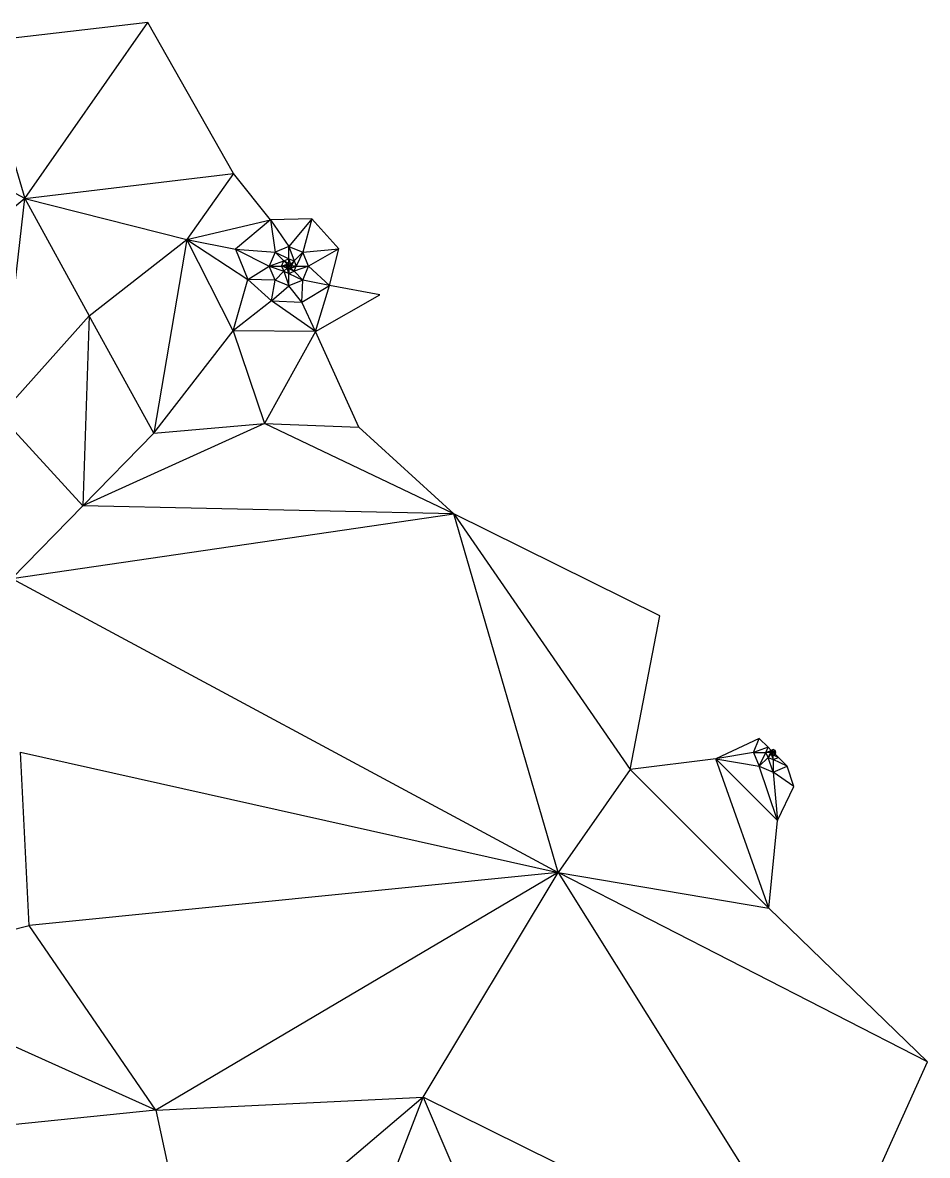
# Model space of a CAD drawing. Header units: inches. Extents: x 2000000 to 2613718, y 1000000 to 1269741.
# Drawn here: x 2612874.8 to 2613210, y 1269225 to 1269644.4 of the extents above; entities that cross this region are included whole.
import ezdxf

# ---------------------------------------------------------------- set-up
doc = ezdxf.new("R2010")
doc.units = ezdxf.units.IN
doc.header["$MEASUREMENT"] = 0

msp = doc.modelspace()

# ---------------------------------------------------------------- linework, layer by layer
for points, elevation in [([(2612971.55, 1269556.12), (2612973.46, 1269556.91)], 249.62), ([(2612971.55, 1269556.12), (2612973.46, 1269556.91)], 249.62), ([(2612973.46, 1269556.91), (2612975.36, 1269556.12)], 249.62), ([(2612973.46, 1269555.21), (2612973.46, 1269556.91)], 249.62), ([(2612974.16, 1269554.92), (2612973.46, 1269556.91)], 249.62), ([(2612973.46, 1269556.91), (2612975.36, 1269556.12)], 249.62), ([(2612973.46, 1269555.21), (2612973.46, 1269556.91)], 249.62), ([(2612974.16, 1269554.92), (2612973.46, 1269556.91)], 249.62), ([(2612970.75, 1269554.21), (2612971.55, 1269556.12)], 249.62), ([(2612970.75, 1269554.21), (2612971.55, 1269556.12)], 249.62), ([(2612970.75, 1269554.21), (2612972.75, 1269554.92)], 249.62), ([(2612970.75, 1269554.21), (2612972.75, 1269554.92)], 249.62), ([(2612970.75, 1269554.21), (2612971.55, 1269552.3)], 249.62), ([(2612972.75, 1269553.51), (2612970.75, 1269554.21)], 249.62), ([(2612972.46, 1269554.21), (2612970.75, 1269554.21)], 249.62), ([(2612970.75, 1269554.21), (2612971.55, 1269552.3)], 249.62), ([(2612972.75, 1269553.51), (2612970.75, 1269554.21)], 249.62), ([(2612972.46, 1269554.21), (2612970.75, 1269554.21)], 249.62), ([(2612971.55, 1269556.12), (2612972.75, 1269554.92)], 249.62), ([(2612973.46, 1269555.21), (2612971.55, 1269556.12)], 249.62), ([(2612971.55, 1269556.12), (2612972.75, 1269554.92)], 249.62), ([(2612973.46, 1269555.21), (2612971.55, 1269556.12)], 249.62), ([(2612971.55, 1269552.3), (2612972.75, 1269553.51)], 249.62), ([(2612971.55, 1269552.3), (2612972.75, 1269553.51)], 249.62), ([(2612971.55, 1269552.3), (2612973.46, 1269551.51)], 249.62), ([(2612971.55, 1269552.3), (2612973.46, 1269551.51)], 249.62), ([(2612972.75, 1269554.92), (2612972.46, 1269554.21)], 249.62), ([(2612972.75, 1269554.92), (2612972.46, 1269554.21)], 249.62), ([(2612972.46, 1269554.21), (2612972.75, 1269553.51)], 249.62), ([(2612973.46, 1269554.21), (2612972.46, 1269554.21)], 249.62), ([(2612972.46, 1269554.21), (2612972.75, 1269553.51)], 249.62), ([(2612973.46, 1269554.21), (2612972.46, 1269554.21)], 249.62), ([(2612972.75, 1269554.92), (2612973.46, 1269555.21)], 249.62), ([(2612972.75, 1269554.92), (2612973.46, 1269555.21)], 249.62), ([(2612972.75, 1269554.92), (2612973.46, 1269554.21)], 249.62), ([(2612972.75, 1269554.92), (2612973.46, 1269554.21)], 249.62), ([(2612972.75, 1269553.51), (2612973.46, 1269554.21)], 249.62), ([(2612972.75, 1269553.51), (2612973.46, 1269554.21)], 249.62), ([(2612973.46, 1269551.51), (2612972.75, 1269553.51)], 249.62), ([(2612972.75, 1269553.51), (2612973.46, 1269553.21)], 249.62), ([(2612973.46, 1269551.51), (2612972.75, 1269553.51)], 249.62), ([(2612972.75, 1269553.51), (2612973.46, 1269553.21)], 249.62), ([(2612973.46, 1269554.21), (2612973.46, 1269555.21)], 249.62), ([(2612973.46, 1269555.21), (2612974.16, 1269554.92)], 249.62), ([(2612973.46, 1269554.21), (2612973.46, 1269555.21)], 249.62), ([(2612973.46, 1269555.21), (2612974.16, 1269554.92)], 249.62), ([(2612974.16, 1269554.92), (2612973.46, 1269554.21)], 249.62), ([(2612974.16, 1269554.92), (2612973.46, 1269554.21)], 249.62), ([(2612973.46, 1269554.21), (2612974.16, 1269553.51)], 249.62), ([(2612974.46, 1269554.21), (2612973.46, 1269554.21)], 249.62), ([(2612973.46, 1269553.21), (2612973.46, 1269554.21)], 249.62), ([(2612973.46, 1269554.21), (2612974.16, 1269553.51)], 249.62), ([(2612974.46, 1269554.21), (2612973.46, 1269554.21)], 249.62), ([(2612973.46, 1269553.21), (2612973.46, 1269554.21)], 249.62), ([(2612974.16, 1269553.51), (2612973.46, 1269553.21)], 249.62), ([(2612974.16, 1269553.51), (2612973.46, 1269553.21)], 249.62), ([(2612973.46, 1269553.21), (2612973.46, 1269551.51)], 249.62), ([(2612975.36, 1269552.3), (2612973.46, 1269553.21)], 249.62), ([(2612973.46, 1269553.21), (2612973.46, 1269551.51)], 249.62), ([(2612975.36, 1269552.3), (2612973.46, 1269553.21)], 249.62), ([(2612973.46, 1269551.51), (2612975.36, 1269552.3)], 249.62), ([(2612973.46, 1269551.51), (2612975.36, 1269552.3)], 249.62), ([(2612975.36, 1269556.12), (2612974.16, 1269554.92)], 249.62), ([(2612975.36, 1269556.12), (2612974.16, 1269554.92)], 249.62), ([(2612974.16, 1269554.92), (2612974.46, 1269554.21)], 249.62), ([(2612974.16, 1269554.92), (2612974.46, 1269554.21)], 249.62), ([(2612974.46, 1269554.21), (2612974.16, 1269553.51)], 249.62), ([(2612974.16, 1269553.51), (2612976.15, 1269554.21)], 249.62), ([(2612974.46, 1269554.21), (2612974.16, 1269553.51)], 249.62), ([(2612974.16, 1269553.51), (2612976.15, 1269554.21)], 249.62), ([(2612974.16, 1269553.51), (2612975.36, 1269552.3)], 249.62), ([(2612974.16, 1269553.51), (2612975.36, 1269552.3)], 249.62), ([(2612974.46, 1269554.21), (2612975.36, 1269556.12)], 249.62), ([(2612974.46, 1269554.21), (2612975.36, 1269556.12)], 249.62), ([(2612976.15, 1269554.21), (2612974.46, 1269554.21)], 249.62), ([(2612976.15, 1269554.21), (2612974.46, 1269554.21)], 249.62), ([(2612975.36, 1269556.12), (2612976.15, 1269554.21)], 249.62), ([(2612975.36, 1269556.12), (2612976.15, 1269554.21)], 249.62), ([(2612975.36, 1269552.3), (2612976.15, 1269554.21)], 249.62), ([(2612975.36, 1269552.3), (2612976.15, 1269554.21)], 249.62), ([(2613145.58, 1269374.18), (2613147.71, 1269369.03)], 250.85), ([(2613145.58, 1269374.18), (2613147.71, 1269369.03)], 250.85), ([(2613151.87, 1269374.18), (2613152.16, 1269374.89)], 250.94), ([(2613151.87, 1269374.18), (2613152.16, 1269374.89)], 250.94), ([(2613152.16, 1269373.48), (2613151.87, 1269374.18)], 250.94), ([(2613152.16, 1269373.48), (2613151.87, 1269374.18)], 250.94), ([(2613152.87, 1269375.18), (2613152.16, 1269374.89)], 250.94), ([(2613152.87, 1269375.18), (2613152.16, 1269374.89)], 250.94), ([(2613152.16, 1269373.48), (2613152.87, 1269373.18)], 250.94), ([(2613152.16, 1269373.48), (2613152.87, 1269373.18)], 250.94), ([(2613153.57, 1269374.89), (2613152.87, 1269375.18)], 250.94), ([(2613153.57, 1269374.89), (2613152.87, 1269375.18)], 250.94), ([(2613152.87, 1269373.18), (2613153.57, 1269373.48)], 250.94), ([(2613152.87, 1269373.18), (2613153.57, 1269373.48)], 250.94), ([(2613153.87, 1269374.18), (2613153.57, 1269374.89)], 250.94), ([(2613153.87, 1269374.18), (2613153.57, 1269374.89)], 250.94), ([(2613153.57, 1269373.48), (2613153.87, 1269374.18)], 250.94), ([(2613153.57, 1269373.48), (2613153.87, 1269374.18)], 250.94)]:
    msp.add_lwpolyline(points, dxfattribs=dict(elevation=elevation))
for points in [[(2612921.22, 1269644.38, 249.36), (2612858.41, 1269637.14, 249.18)], [(2612921.22, 1269644.38, 249.36), (2612858.41, 1269637.14, 249.18)], [(2612875.62, 1269579.24, 249.33), (2612921.22, 1269644.38, 249.36)], [(2612875.62, 1269579.24, 249.33), (2612921.22, 1269644.38, 249.36)], [(2612952.98, 1269588.48, 249.54), (2612921.22, 1269644.38, 249.36)], [(2612952.98, 1269588.48, 249.54), (2612921.22, 1269644.38, 249.36)], [(2612858.41, 1269637.14, 249.18), (2612875.62, 1269579.24, 249.33)], [(2612858.41, 1269637.14, 249.18), (2612875.62, 1269579.24, 249.33)], [(2612875.62, 1269579.24, 249.33), (2612808.06, 1269615.42, 249.08)], [(2612875.62, 1269579.24, 249.33), (2612808.06, 1269615.42, 249.08)], [(2612875.62, 1269579.24, 249.33), (2612952.98, 1269588.48, 249.54)], [(2612875.62, 1269579.24, 249.33), (2612952.98, 1269588.48, 249.54)], [(2612952.98, 1269588.48, 249.54), (2612935.66, 1269564.11, 249.53)], [(2612952.98, 1269588.48, 249.54), (2612935.66, 1269564.11, 249.53)], [(2612966.64, 1269571.41, 249.59), (2612952.98, 1269588.48, 249.54)], [(2612966.64, 1269571.41, 249.59), (2612952.98, 1269588.48, 249.54)], [(2612875.62, 1269579.24, 249.33), (2612852.49, 1269560.14, 249.31)], [(2612875.62, 1269579.24, 249.33), (2612852.49, 1269560.14, 249.31)], [(2612866.31, 1269498.93, 249.47), (2612875.62, 1269579.24, 249.33)], [(2612866.31, 1269498.93, 249.47), (2612875.62, 1269579.24, 249.33)], [(2612875.62, 1269579.24, 249.33), (2612935.66, 1269564.11, 249.53)], [(2612875.62, 1269579.24, 249.33), (2612899.5, 1269535.81, 249.49)], [(2612875.62, 1269579.24, 249.33), (2612935.66, 1269564.11, 249.53)], [(2612875.62, 1269579.24, 249.33), (2612899.5, 1269535.81, 249.49)], [(2612935.66, 1269564.11, 249.53), (2612966.64, 1269571.41, 249.59)], [(2612935.66, 1269564.11, 249.53), (2612966.64, 1269571.41, 249.59)], [(2612966.64, 1269571.41, 249.59), (2612953.64, 1269560.47, 249.59)], [(2612966.64, 1269571.41, 249.59), (2612953.64, 1269560.47, 249.59)], [(2612981.95, 1269571.79, 249.71), (2612966.64, 1269571.41, 249.59)], [(2612981.95, 1269571.79, 249.71), (2612966.64, 1269571.41, 249.59)], [(2612966.64, 1269571.41, 249.59), (2612973.46, 1269561.5, 249.61)], [(2612966.64, 1269571.41, 249.59), (2612968.3, 1269559.37, 249.59)], [(2612966.64, 1269571.41, 249.59), (2612973.46, 1269561.5, 249.61)], [(2612966.64, 1269571.41, 249.59), (2612968.3, 1269559.37, 249.59)], [(2612981.95, 1269571.79, 249.71), (2612973.46, 1269561.5, 249.61)], [(2612981.95, 1269571.79, 249.71), (2612973.46, 1269561.5, 249.61)], [(2612981.95, 1269571.79, 249.71), (2612978.61, 1269559.37, 249.65)], [(2612981.95, 1269571.79, 249.71), (2612978.61, 1269559.37, 249.65)], [(2612991.98, 1269560.6, 249.82), (2612981.95, 1269571.79, 249.71)], [(2612991.98, 1269560.6, 249.82), (2612981.95, 1269571.79, 249.71)], [(2612899.5, 1269535.81, 249.49), (2612935.66, 1269564.11, 249.53)], [(2612899.5, 1269535.81, 249.49), (2612935.66, 1269564.11, 249.53)], [(2612935.66, 1269564.11, 249.53), (2612923.39, 1269492.38, 249.67)], [(2612935.66, 1269564.11, 249.53), (2612923.39, 1269492.38, 249.67)], [(2612952.82, 1269530.23, 249.68), (2612935.66, 1269564.11, 249.53)], [(2612935.66, 1269564.11, 249.53), (2612953.64, 1269560.47, 249.59)], [(2612935.66, 1269564.11, 249.53), (2612958.28, 1269549.28, 249.64)], [(2612952.82, 1269530.23, 249.68), (2612935.66, 1269564.11, 249.53)], [(2612935.66, 1269564.11, 249.53), (2612953.64, 1269560.47, 249.59)], [(2612935.66, 1269564.11, 249.53), (2612958.28, 1269549.28, 249.64)], [(2612973.46, 1269561.5, 249.61), (2612968.3, 1269559.37, 249.59)], [(2612973.46, 1269561.5, 249.61), (2612968.3, 1269559.37, 249.59)], [(2612973.46, 1269561.5, 249.61), (2612978.61, 1269559.37, 249.65)], [(2612973.46, 1269561.5, 249.61), (2612975.36, 1269556.12, 249.62)], [(2612973.46, 1269556.91, 249.62), (2612973.46, 1269561.5, 249.61)], [(2612973.46, 1269561.5, 249.61), (2612978.61, 1269559.37, 249.65)], [(2612973.46, 1269561.5, 249.61), (2612975.36, 1269556.12, 249.62)], [(2612973.46, 1269556.91, 249.62), (2612973.46, 1269561.5, 249.61)], [(2612978.61, 1269559.37, 249.65), (2612991.98, 1269560.6, 249.82)], [(2612978.61, 1269559.37, 249.65), (2612991.98, 1269560.6, 249.82)], [(2612991.98, 1269560.6, 249.82), (2612980.74, 1269554.21, 249.69)], [(2612991.98, 1269560.6, 249.82), (2612980.74, 1269554.21, 249.69)], [(2612988.51, 1269547.09, 249.83), (2612991.98, 1269560.6, 249.82)], [(2612988.51, 1269547.09, 249.83), (2612991.98, 1269560.6, 249.82)], [(2612953.64, 1269560.47, 249.59), (2612968.3, 1269559.37, 249.59)], [(2612953.64, 1269560.47, 249.59), (2612966.17, 1269554.21, 249.61)], [(2612953.64, 1269560.47, 249.59), (2612958.28, 1269549.28, 249.64)], [(2612953.64, 1269560.47, 249.59), (2612968.3, 1269559.37, 249.59)], [(2612953.64, 1269560.47, 249.59), (2612966.17, 1269554.21, 249.61)], [(2612953.64, 1269560.47, 249.59), (2612958.28, 1269549.28, 249.64)], [(2612968.3, 1269559.37, 249.59), (2612966.17, 1269554.21, 249.61)], [(2612968.3, 1269559.37, 249.59), (2612966.17, 1269554.21, 249.61)], [(2612968.3, 1269559.37, 249.59), (2612973.46, 1269556.91, 249.62)], [(2612971.55, 1269556.12, 249.62), (2612968.3, 1269559.37, 249.59)], [(2612968.3, 1269559.37, 249.59), (2612973.46, 1269556.91, 249.62)], [(2612971.55, 1269556.12, 249.62), (2612968.3, 1269559.37, 249.59)], [(2612978.61, 1269559.37, 249.65), (2612975.36, 1269556.12, 249.62)], [(2612978.61, 1269559.37, 249.65), (2612975.36, 1269556.12, 249.62)], [(2612978.61, 1269559.37, 249.65), (2612976.15, 1269554.21, 249.62)], [(2612978.61, 1269559.37, 249.65), (2612976.15, 1269554.21, 249.62)], [(2612980.74, 1269554.21, 249.69), (2612978.61, 1269559.37, 249.65)], [(2612980.74, 1269554.21, 249.69), (2612978.61, 1269559.37, 249.65)], [(2612958.28, 1269549.28, 249.64), (2612966.17, 1269554.21, 249.61)], [(2612958.28, 1269549.28, 249.64), (2612966.17, 1269554.21, 249.61)], [(2612966.17, 1269554.21, 249.61), (2612971.55, 1269556.12, 249.62)], [(2612966.17, 1269554.21, 249.61), (2612971.55, 1269556.12, 249.62)], [(2612966.17, 1269554.21, 249.61), (2612970.75, 1269554.21, 249.62)], [(2612968.3, 1269549.06, 249.66), (2612966.17, 1269554.21, 249.61)], [(2612966.17, 1269554.21, 249.61), (2612971.55, 1269552.3, 249.62)], [(2612966.17, 1269554.21, 249.61), (2612970.75, 1269554.21, 249.62)], [(2612968.3, 1269549.06, 249.66), (2612966.17, 1269554.21, 249.61)], [(2612966.17, 1269554.21, 249.61), (2612971.55, 1269552.3, 249.62)], [(2612968.3, 1269549.06, 249.66), (2612971.55, 1269552.3, 249.62)], [(2612968.3, 1269549.06, 249.66), (2612971.55, 1269552.3, 249.62)], [(2612971.55, 1269552.3, 249.62), (2612973.46, 1269546.92, 249.7)], [(2612971.55, 1269552.3, 249.62), (2612973.46, 1269546.92, 249.7)], [(2612980.74, 1269554.21, 249.69), (2612975.36, 1269552.3, 249.62)], [(2612980.74, 1269554.21, 249.69), (2612975.36, 1269552.3, 249.62)], [(2612975.36, 1269552.3, 249.62), (2612978.61, 1269549.06, 249.71)], [(2612975.36, 1269552.3, 249.62), (2612978.61, 1269549.06, 249.71)], [(2612976.15, 1269554.21, 249.62), (2612980.74, 1269554.21, 249.69)], [(2612976.15, 1269554.21, 249.62), (2612980.74, 1269554.21, 249.69)], [(2612978.61, 1269549.06, 249.71), (2612980.74, 1269554.21, 249.69)], [(2612978.61, 1269549.06, 249.71), (2612980.74, 1269554.21, 249.69)], [(2612988.51, 1269547.09, 249.83), (2612980.74, 1269554.21, 249.69)], [(2612988.51, 1269547.09, 249.83), (2612980.74, 1269554.21, 249.69)], [(2612952.82, 1269530.23, 249.68), (2612958.28, 1269549.28, 249.64)], [(2612952.82, 1269530.23, 249.68), (2612958.28, 1269549.28, 249.64)], [(2612958.28, 1269549.28, 249.64), (2612967.02, 1269541.43, 249.71)], [(2612968.3, 1269549.06, 249.66), (2612958.28, 1269549.28, 249.64)], [(2612958.28, 1269549.28, 249.64), (2612967.02, 1269541.43, 249.71)], [(2612968.3, 1269549.06, 249.66), (2612958.28, 1269549.28, 249.64)], [(2612967.02, 1269541.43, 249.71), (2612968.3, 1269549.06, 249.66)], [(2612967.02, 1269541.43, 249.71), (2612968.3, 1269549.06, 249.66)], [(2612973.46, 1269546.92, 249.7), (2612968.3, 1269549.06, 249.66)], [(2612973.46, 1269546.92, 249.7), (2612968.3, 1269549.06, 249.66)], [(2612973.46, 1269546.92, 249.7), (2612973.46, 1269551.51, 249.62)], [(2612973.46, 1269551.51, 249.62), (2612978.61, 1269549.06, 249.71)], [(2612973.46, 1269546.92, 249.7), (2612973.46, 1269551.51, 249.62)], [(2612973.46, 1269551.51, 249.62), (2612978.61, 1269549.06, 249.71)], [(2612978.61, 1269549.06, 249.71), (2612973.46, 1269546.92, 249.7)], [(2612978.61, 1269549.06, 249.71), (2612973.46, 1269546.92, 249.7)], [(2612978.22, 1269540.92, 249.77), (2612978.61, 1269549.06, 249.71)], [(2612978.22, 1269540.92, 249.77), (2612978.61, 1269549.06, 249.71)], [(2612988.51, 1269547.09, 249.83), (2612978.61, 1269549.06, 249.71)], [(2612988.51, 1269547.09, 249.83), (2612978.61, 1269549.06, 249.71)], [(2612967.02, 1269541.43, 249.71), (2612973.46, 1269546.92, 249.7)], [(2612967.02, 1269541.43, 249.71), (2612973.46, 1269546.92, 249.7)], [(2612978.22, 1269540.92, 249.77), (2612973.46, 1269546.92, 249.7)], [(2612978.22, 1269540.92, 249.77), (2612973.46, 1269546.92, 249.7)], [(2612978.22, 1269540.92, 249.77), (2612988.51, 1269547.09, 249.83)], [(2612978.22, 1269540.92, 249.77), (2612988.51, 1269547.09, 249.83)], [(2612983.31, 1269530.06, 249.83), (2612988.51, 1269547.09, 249.83)], [(2612983.31, 1269530.06, 249.83), (2612988.51, 1269547.09, 249.83)], [(2613007.08, 1269543.58, 249.92), (2612988.51, 1269547.09, 249.83)], [(2613007.08, 1269543.58, 249.92), (2612988.51, 1269547.09, 249.83)], [(2612967.02, 1269541.43, 249.71), (2612952.82, 1269530.23, 249.68)], [(2612967.02, 1269541.43, 249.71), (2612952.82, 1269530.23, 249.68)], [(2612967.02, 1269541.43, 249.71), (2612978.22, 1269540.92, 249.77)], [(2612983.31, 1269530.06, 249.83), (2612967.02, 1269541.43, 249.71)], [(2612967.02, 1269541.43, 249.71), (2612978.22, 1269540.92, 249.77)], [(2612983.31, 1269530.06, 249.83), (2612967.02, 1269541.43, 249.71)], [(2612983.31, 1269530.06, 249.83), (2612978.22, 1269540.92, 249.77)], [(2612983.31, 1269530.06, 249.83), (2612978.22, 1269540.92, 249.77)], [(2612983.31, 1269530.06, 249.83), (2613007.08, 1269543.58, 249.92)], [(2612983.31, 1269530.06, 249.83), (2613007.08, 1269543.58, 249.92)], [(2612899.5, 1269535.81, 249.49), (2612866.31, 1269498.93, 249.47)], [(2612899.5, 1269535.81, 249.49), (2612866.31, 1269498.93, 249.47)], [(2612899.5, 1269535.81, 249.49), (2612897.1, 1269465.45, 249.62)], [(2612899.5, 1269535.81, 249.49), (2612897.1, 1269465.45, 249.62)], [(2612923.39, 1269492.38, 249.67), (2612899.5, 1269535.81, 249.49)], [(2612923.39, 1269492.38, 249.67), (2612899.5, 1269535.81, 249.49)], [(2612923.39, 1269492.38, 249.67), (2612952.82, 1269530.23, 249.68)], [(2612923.39, 1269492.38, 249.67), (2612952.82, 1269530.23, 249.68)], [(2612983.31, 1269530.06, 249.83), (2612952.82, 1269530.23, 249.68)], [(2612952.82, 1269530.23, 249.68), (2612964.44, 1269495.97, 249.82)], [(2612983.31, 1269530.06, 249.83), (2612952.82, 1269530.23, 249.68)], [(2612952.82, 1269530.23, 249.68), (2612964.44, 1269495.97, 249.82)], [(2612983.31, 1269530.06, 249.83), (2612964.44, 1269495.97, 249.82)], [(2612983.31, 1269530.06, 249.83), (2612964.44, 1269495.97, 249.82)], [(2612999.39, 1269494.55, 249.97), (2612983.31, 1269530.06, 249.83)], [(2612999.39, 1269494.55, 249.97), (2612983.31, 1269530.06, 249.83)], [(2612866.31, 1269498.93, 249.47), (2612897.1, 1269465.45, 249.62)], [(2612866.31, 1269498.93, 249.47), (2612897.1, 1269465.45, 249.62)], [(2612964.44, 1269495.97, 249.82), (2612897.1, 1269465.45, 249.62)], [(2612964.44, 1269495.97, 249.82), (2612897.1, 1269465.45, 249.62)], [(2612923.39, 1269492.38, 249.67), (2612964.44, 1269495.97, 249.82)], [(2612923.39, 1269492.38, 249.67), (2612964.44, 1269495.97, 249.82)], [(2612964.44, 1269495.97, 249.82), (2612999.39, 1269494.55, 249.97)], [(2613034.5, 1269462.56, 250.18), (2612964.44, 1269495.97, 249.82)], [(2612964.44, 1269495.97, 249.82), (2612999.39, 1269494.55, 249.97)], [(2613034.5, 1269462.56, 250.18), (2612964.44, 1269495.97, 249.82)], [(2613034.5, 1269462.56, 250.18), (2612999.39, 1269494.55, 249.97)], [(2613034.5, 1269462.56, 250.18), (2612999.39, 1269494.55, 249.97)], [(2612897.1, 1269465.45, 249.62), (2612923.39, 1269492.38, 249.67)], [(2612897.1, 1269465.45, 249.62), (2612923.39, 1269492.38, 249.67)], [(2612897.1, 1269465.45, 249.62), (2612870.81, 1269438.51, 249.58)], [(2612897.1, 1269465.45, 249.62), (2612870.81, 1269438.51, 249.58)], [(2613034.5, 1269462.56, 250.18), (2612897.1, 1269465.45, 249.62)], [(2613034.5, 1269462.56, 250.18), (2612897.1, 1269465.45, 249.62)], [(2612870.81, 1269438.51, 249.58), (2613034.5, 1269462.56, 250.18)], [(2612870.81, 1269438.51, 249.58), (2613034.5, 1269462.56, 250.18)], [(2613110.9, 1269424.73, 250.64), (2613034.5, 1269462.56, 250.18)], [(2613034.5, 1269462.56, 250.18), (2613099.89, 1269367.86, 250.62)], [(2613073.24, 1269329.63, 250.51), (2613034.5, 1269462.56, 250.18)], [(2613110.9, 1269424.73, 250.64), (2613034.5, 1269462.56, 250.18)], [(2613034.5, 1269462.56, 250.18), (2613099.89, 1269367.86, 250.62)], [(2613073.24, 1269329.63, 250.51), (2613034.5, 1269462.56, 250.18)], [(2612870.81, 1269438.51, 249.58), (2613073.24, 1269329.63, 250.51)], [(2612870.81, 1269438.51, 249.58), (2613073.24, 1269329.63, 250.51)], [(2613099.89, 1269367.86, 250.62), (2613110.9, 1269424.73, 250.64)], [(2613099.89, 1269367.86, 250.62), (2613110.9, 1269424.73, 250.64)], [(2613147.71, 1269379.34, 250.86), (2613131.61, 1269371.8, 250.76)], [(2613147.71, 1269379.34, 250.86), (2613131.61, 1269371.8, 250.76)], [(2613145.58, 1269374.18, 250.85), (2613147.71, 1269379.34, 250.86)], [(2613145.58, 1269374.18, 250.85), (2613147.71, 1269379.34, 250.86)], [(2613150.96, 1269376.09, 250.9), (2613145.58, 1269374.18, 250.85)], [(2613150.96, 1269376.09, 250.9), (2613145.58, 1269374.18, 250.85)], [(2613150.96, 1269376.09, 250.9), (2613147.71, 1269379.34, 250.86)], [(2613150.96, 1269376.09, 250.9), (2613147.71, 1269379.34, 250.86)], [(2613150.17, 1269374.18, 250.9), (2613150.96, 1269376.09, 250.9)], [(2613150.17, 1269374.18, 250.9), (2613150.96, 1269376.09, 250.9)], [(2613152.16, 1269374.89, 250.94), (2613150.96, 1269376.09, 250.9)], [(2613152.16, 1269374.89, 250.94), (2613150.96, 1269376.09, 250.9)], [(2612877.19, 1269310.03, 249.77), (2612874, 1269374.27, 249.69)], [(2612874, 1269374.27, 249.69), (2613073.24, 1269329.63, 250.51)], [(2612877.19, 1269310.03, 249.77), (2612874, 1269374.27, 249.69)], [(2612874, 1269374.27, 249.69), (2613073.24, 1269329.63, 250.51)], [(2613131.61, 1269371.8, 250.76), (2613099.89, 1269367.86, 250.62)], [(2613131.61, 1269371.8, 250.76), (2613099.89, 1269367.86, 250.62)], [(2613145.58, 1269374.18, 250.85), (2613131.61, 1269371.8, 250.76)], [(2613145.58, 1269374.18, 250.85), (2613131.61, 1269371.8, 250.76)], [(2613151.26, 1269316.5, 250.79), (2613131.61, 1269371.8, 250.76)], [(2613154.47, 1269348.95, 250.84), (2613131.61, 1269371.8, 250.76)], [(2613131.61, 1269371.8, 250.76), (2613147.71, 1269369.03, 250.85)], [(2613151.26, 1269316.5, 250.79), (2613131.61, 1269371.8, 250.76)], [(2613154.47, 1269348.95, 250.84), (2613131.61, 1269371.8, 250.76)], [(2613131.61, 1269371.8, 250.76), (2613147.71, 1269369.03, 250.85)], [(2613145.58, 1269374.18, 250.85), (2613150.17, 1269374.18, 250.9)], [(2613145.58, 1269374.18, 250.85), (2613150.17, 1269374.18, 250.9)], [(2613147.71, 1269369.03, 250.85), (2613150.17, 1269374.18, 250.9)], [(2613147.71, 1269369.03, 250.85), (2613150.17, 1269374.18, 250.9)], [(2613150.96, 1269372.28, 250.9), (2613147.71, 1269369.03, 250.85)], [(2613150.96, 1269372.28, 250.9), (2613147.71, 1269369.03, 250.85)], [(2613150.17, 1269374.18, 250.9), (2613152.16, 1269374.89, 250.94)], [(2613150.17, 1269374.18, 250.9), (2613152.16, 1269374.89, 250.94)], [(2613150.96, 1269372.28, 250.9), (2613150.17, 1269374.18, 250.9)], [(2613151.87, 1269374.18, 250.94), (2613150.17, 1269374.18, 250.9)], [(2613150.96, 1269372.28, 250.9), (2613150.17, 1269374.18, 250.9)], [(2613151.87, 1269374.18, 250.94), (2613150.17, 1269374.18, 250.9)], [(2613151.87, 1269374.18, 250.94), (2613150.96, 1269372.28, 250.9)], [(2613151.87, 1269374.18, 250.94), (2613150.96, 1269372.28, 250.9)], [(2613150.96, 1269372.28, 250.9), (2613152.16, 1269373.48, 250.94)], [(2613150.96, 1269372.28, 250.9), (2613152.16, 1269373.48, 250.94)], [(2613152.87, 1269366.9, 250.87), (2613150.96, 1269372.28, 250.9)], [(2613150.96, 1269372.28, 250.9), (2613152.87, 1269371.48, 250.91)], [(2613152.87, 1269366.9, 250.87), (2613150.96, 1269372.28, 250.9)], [(2613150.96, 1269372.28, 250.9), (2613152.87, 1269371.48, 250.91)], [(2613152.87, 1269374.18, 250.95), (2613151.87, 1269374.18, 250.94)], [(2613152.87, 1269374.18, 250.95), (2613151.87, 1269374.18, 250.94)], [(2613152.16, 1269374.89, 250.94), (2613152.87, 1269374.18, 250.95)], [(2613152.16, 1269374.89, 250.94), (2613152.87, 1269374.18, 250.95)], [(2613152.16, 1269373.48, 250.94), (2613152.87, 1269374.18, 250.95)], [(2613152.16, 1269373.48, 250.94), (2613152.87, 1269374.18, 250.95)], [(2613152.16, 1269373.48, 250.94), (2613152.87, 1269371.48, 250.91)], [(2613152.16, 1269373.48, 250.94), (2613152.87, 1269371.48, 250.91)], [(2613152.87, 1269374.18, 250.95), (2613152.87, 1269375.18, 250.94)], [(2613152.87, 1269374.18, 250.95), (2613152.87, 1269375.18, 250.94)], [(2613153.57, 1269374.89, 250.94), (2613152.87, 1269374.18, 250.95)], [(2613153.57, 1269374.89, 250.94), (2613152.87, 1269374.18, 250.95)], [(2613152.87, 1269373.18, 250.94), (2613152.87, 1269374.18, 250.95)], [(2613153.57, 1269373.48, 250.94), (2613152.87, 1269374.18, 250.95)], [(2613153.87, 1269374.18, 250.94), (2613152.87, 1269374.18, 250.95)], [(2613152.87, 1269373.18, 250.94), (2613152.87, 1269374.18, 250.95)], [(2613153.57, 1269373.48, 250.94), (2613152.87, 1269374.18, 250.95)], [(2613153.87, 1269374.18, 250.94), (2613152.87, 1269374.18, 250.95)], [(2613152.87, 1269371.48, 250.91), (2613152.87, 1269373.18, 250.94)], [(2613154.77, 1269372.28, 250.91), (2613152.87, 1269373.18, 250.94)], [(2613152.87, 1269371.48, 250.91), (2613152.87, 1269373.18, 250.94)], [(2613154.77, 1269372.28, 250.91), (2613152.87, 1269373.18, 250.94)], [(2613152.87, 1269371.48, 250.91), (2613154.77, 1269372.28, 250.91)], [(2613152.87, 1269371.48, 250.91), (2613154.77, 1269372.28, 250.91)], [(2613154.77, 1269372.28, 250.91), (2613153.57, 1269373.48, 250.94)], [(2613154.77, 1269372.28, 250.91), (2613153.57, 1269373.48, 250.94)], [(2613158.02, 1269369.03, 250.89), (2613154.77, 1269372.28, 250.91)], [(2613158.02, 1269369.03, 250.89), (2613154.77, 1269372.28, 250.91)], [(2613099.89, 1269367.86, 250.62), (2613073.24, 1269329.63, 250.51)], [(2613099.89, 1269367.86, 250.62), (2613073.24, 1269329.63, 250.51)], [(2613099.89, 1269367.86, 250.62), (2613151.26, 1269316.5, 250.79)], [(2613099.89, 1269367.86, 250.62), (2613151.26, 1269316.5, 250.79)], [(2613147.71, 1269369.03, 250.85), (2613152.87, 1269366.9, 250.87)], [(2613154.47, 1269348.95, 250.84), (2613147.71, 1269369.03, 250.85)], [(2613147.71, 1269369.03, 250.85), (2613152.87, 1269366.9, 250.87)], [(2613154.47, 1269348.95, 250.84), (2613147.71, 1269369.03, 250.85)], [(2613152.87, 1269371.48, 250.91), (2613152.87, 1269366.9, 250.87)], [(2613158.02, 1269369.03, 250.89), (2613152.87, 1269371.48, 250.91)], [(2613152.87, 1269371.48, 250.91), (2613152.87, 1269366.9, 250.87)], [(2613158.02, 1269369.03, 250.89), (2613152.87, 1269371.48, 250.91)], [(2613152.87, 1269366.9, 250.87), (2613158.02, 1269369.03, 250.89)], [(2613152.87, 1269366.9, 250.87), (2613158.02, 1269369.03, 250.89)], [(2613160.47, 1269361.5, 250.88), (2613158.02, 1269369.03, 250.89)], [(2613160.47, 1269361.5, 250.88), (2613158.02, 1269369.03, 250.89)], [(2613152.87, 1269366.9, 250.87), (2613154.47, 1269348.95, 250.84)], [(2613160.47, 1269361.5, 250.88), (2613152.87, 1269366.9, 250.87)], [(2613152.87, 1269366.9, 250.87), (2613154.47, 1269348.95, 250.84)], [(2613160.47, 1269361.5, 250.88), (2613152.87, 1269366.9, 250.87)], [(2613154.47, 1269348.95, 250.84), (2613160.47, 1269361.5, 250.88)], [(2613154.47, 1269348.95, 250.84), (2613160.47, 1269361.5, 250.88)], [(2613151.26, 1269316.5, 250.79), (2613154.47, 1269348.95, 250.84)], [(2613151.26, 1269316.5, 250.79), (2613154.47, 1269348.95, 250.84)], [(2613073.24, 1269329.63, 250.51), (2612877.19, 1269310.03, 249.77)], [(2613073.24, 1269329.63, 250.51), (2612877.19, 1269310.03, 249.77)], [(2613073.24, 1269329.63, 250.51), (2612924.15, 1269241.66, 249.99)], [(2613073.24, 1269329.63, 250.51), (2612924.15, 1269241.66, 249.99)], [(2613023.17, 1269246.56, 250.32), (2613073.24, 1269329.63, 250.51)], [(2613023.17, 1269246.56, 250.32), (2613073.24, 1269329.63, 250.51)], [(2613073.24, 1269329.63, 250.51), (2613151.26, 1269316.5, 250.79)], [(2613073.24, 1269329.63, 250.51), (2613171.12, 1269173.29, 250.74)], [(2613209.96, 1269259.63, 250.91), (2613073.24, 1269329.63, 250.51)], [(2613073.24, 1269329.63, 250.51), (2613151.26, 1269316.5, 250.79)], [(2613073.24, 1269329.63, 250.51), (2613171.12, 1269173.29, 250.74)], [(2613209.96, 1269259.63, 250.91), (2613073.24, 1269329.63, 250.51)], [(2613209.96, 1269259.63, 250.91), (2613151.26, 1269316.5, 250.79)], [(2613209.96, 1269259.63, 250.91), (2613151.26, 1269316.5, 250.79)], [(2612809.88, 1269293.04, 249.57), (2612877.19, 1269310.03, 249.77)], [(2612809.88, 1269293.04, 249.57), (2612877.19, 1269310.03, 249.77)], [(2612924.15, 1269241.66, 249.99), (2612877.19, 1269310.03, 249.77)], [(2612924.15, 1269241.66, 249.99), (2612877.19, 1269310.03, 249.77)], [(2612924.15, 1269241.66, 249.99), (2612809.88, 1269293.04, 249.57)], [(2612924.15, 1269241.66, 249.99), (2612809.88, 1269293.04, 249.57)], [(2613171.12, 1269173.29, 250.74), (2613209.96, 1269259.63, 250.91)], [(2613171.12, 1269173.29, 250.74), (2613209.96, 1269259.63, 250.91)], [(2612924.15, 1269241.66, 249.99), (2613023.17, 1269246.56, 250.32)], [(2612924.15, 1269241.66, 249.99), (2613023.17, 1269246.56, 250.32)], [(2613023.17, 1269246.56, 250.32), (2612938.57, 1269174.62, 250.05)], [(2613023.17, 1269246.56, 250.32), (2612938.57, 1269174.62, 250.05)], [(2612981.12, 1269137.39, 250.17), (2613023.17, 1269246.56, 250.32)], [(2612981.12, 1269137.39, 250.17), (2613023.17, 1269246.56, 250.32)], [(2613171.12, 1269173.29, 250.74), (2613023.17, 1269246.56, 250.32)], [(2613023.17, 1269246.56, 250.32), (2613063.02, 1269153.34, 250.42)], [(2613171.12, 1269173.29, 250.74), (2613023.17, 1269246.56, 250.32)], [(2613023.17, 1269246.56, 250.32), (2613063.02, 1269153.34, 250.42)], [(2612924.15, 1269241.66, 249.99), (2612840.5, 1269233.16, 249.7)], [(2612924.15, 1269241.66, 249.99), (2612840.5, 1269233.16, 249.7)], [(2612924.15, 1269241.66, 249.99), (2612938.57, 1269174.62, 250.05)], [(2612924.15, 1269241.66, 249.99), (2612938.57, 1269174.62, 250.05)]]:
    msp.add_polyline3d(points)

doc.saveas('drawing.dxf')
